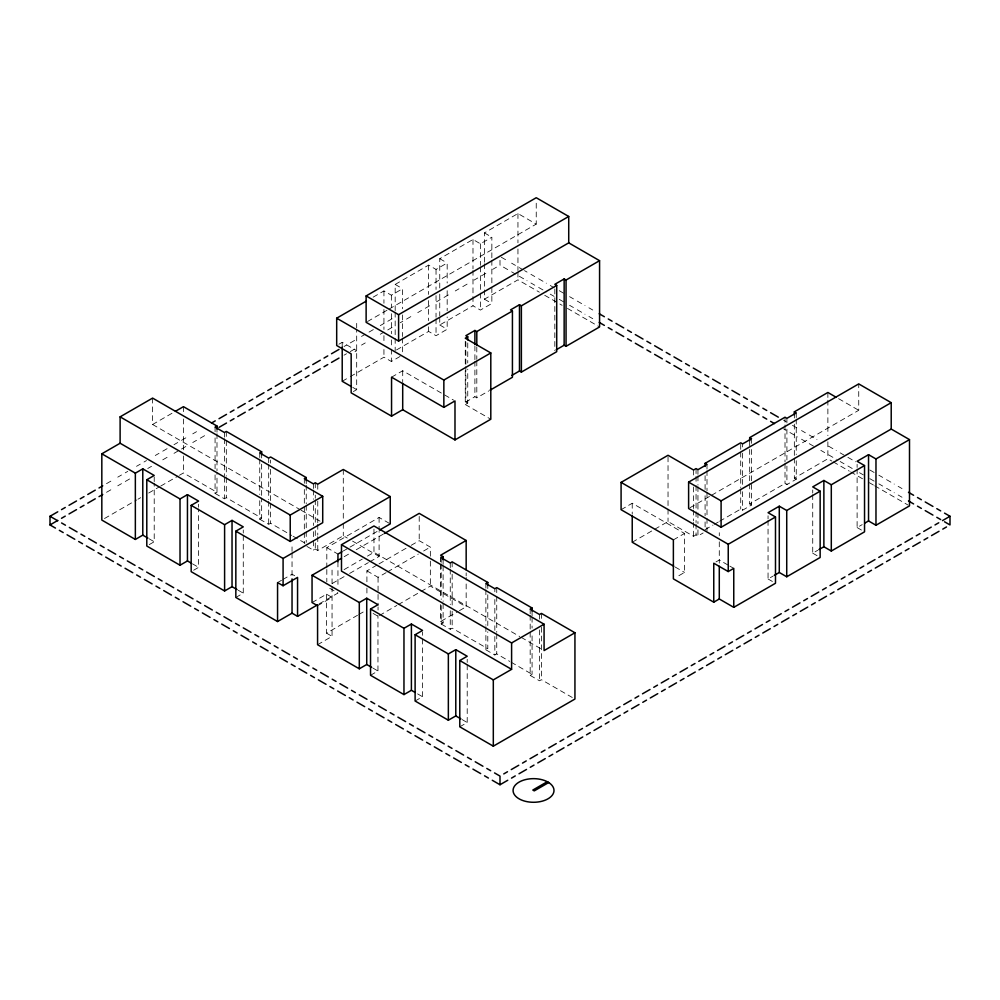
<?xml version="1.0" encoding="UTF-8"?>
<svg xmlns="http://www.w3.org/2000/svg" width="1000" height="1000" viewBox="0 0 1000 1000"><rect width="100%" height="100%" fill="white"/><g stroke="black" fill="none" stroke-linecap="round" stroke-linejoin="round"><path stroke-width="0.75" stroke-dasharray="5 3.75" d="M152.6 398.1L152.6 424.487L172.725 412.863M373.137 297.162L383.938 290.925L391.362 295.212L402.6 288.725L402.6 308.762M395.175 310.637L395.175 284.438L428.6 265.125L436.037 269.425L447.175 262.987L447.175 283.025M439.75 287.987L439.75 258.7L472.987 239.5L480.425 243.8L491.85 237.2L491.85 258.775M484.425 262.188L484.425 232.9L517.95 213.55L536.237 224.112L536.237 200.825M367.475 321.538L387.725 309.85M389.075 309.075L536.237 224.112M338.9 344.225L342.212 342.312L356.688 350.675L352.275 353.225M106.512 483.65L114.012 479.325M117.762 477.15L121.512 474.988M125.262 472.825L127.762 471.388M136.512 466.325L140.262 464.162M144.012 462L146.512 460.562M155.262 455.5L159.012 453.338M162.763 451.175L170.263 446.85M174.013 444.675L177.763 442.512M181.513 440.35L189.013 436.025M192.763 433.85L196.513 431.688M344.012 346.525L346.512 345.087M350.262 342.925L357.762 338.587M361.512 336.425L365.262 334.263M369.012 332.1L376.512 327.762M380.262 325.6L384.012 323.438M387.762 321.275L395.262 316.938M106.512 492.312L114.012 487.975M117.762 485.812L121.512 483.65M125.262 481.488L132.762 477.15M147.762 468.5L151.512 466.325M162.763 459.837L170.263 455.5M174.013 453.338L177.763 451.175M181.513 449.012L189.013 444.675M192.763 442.512L196.513 440.35M200.263 438.188L207.763 433.85M344.012 355.188L346.512 353.75M350.262 351.587L357.762 347.25M361.512 345.087L365.262 342.925M380.262 334.263L384.012 332.1M387.762 329.938L395.262 325.6M400.262 322.713L402.762 321.275M406.512 319.113L414.012 314.775M417.762 312.613L421.512 310.45M425.262 308.288L432.762 303.95M436.512 301.788L440.262 299.625M444.012 297.462L451.512 293.125M455.262 290.963L459.012 288.8M462.762 286.637L470.262 282.3M474.012 280.138L477.762 277.975M481.512 275.8L489.012 271.475M492.762 269.312L496.512 267.15M104.5 518.525L136.625 499.988M137.963 499.212L140.638 497.675M148.663 493.038L159.362 486.85M160.712 486.075L178.1 476.037M179.438 475.262L183.45 472.95L216.988 492.3L216.988 472.262M342.212 381.287L348.938 377.4M350.288 376.625L383.938 357.2L391.362 361.488L402.6 355M396.512 349.938L428.6 331.413L436.037 335.7L447.175 329.263L447.175 316.938M439.75 317.275L439.75 324.975L472.987 305.788L480.425 310.075L491.85 303.475L491.85 286.525M484.425 289.938L484.425 299.188L517.95 279.825L539.362 292.188M353.375 391.562L356.688 389.65L356.688 329.438M391.55 377.188L402.7 370.75L453.65 400.163M215.075 474.913L215.075 493.4L216.988 492.3M215.075 493.4L224.412 498.787L226.312 497.688L261.65 518.1L261.65 498.062M149.262 544.6L154.213 541.737L154.213 483.175M259.75 500.7L259.75 519.2L261.65 518.1M465.85 366.512L465.85 401.962L474.9 396.737L476.8 397.837L488.675 390.988M465.275 370.588L465.275 404.5L467.75 403.062L467.75 369.15M259.75 519.2L268.7 524.362L270.613 523.263L291.725 535.45M193.65 570.225L198.6 567.362L198.6 508.8M306.913 546.425L313.375 550.15L315.287 549.05L317.762 550.487L343.288 535.75L347.262 538.05M235.837 597.45L243.275 593.162L243.275 534.587M326.812 567.913L326.812 547.65L379.1 517.45L390.238 523.888M277.562 582.562L281.512 580.288M282.825 579.525L292.038 574.2L295.35 576.125M343.312 550.988L348.675 547.888M350.012 547.112L378.175 530.85M344.2 556.675L350.9 552.812M356.25 549.725L384.387 533.488M344.087 569.612L362.275 559.113M367.463 556.112L373.963 552.362L519.775 636.55M332.175 583.513L344.237 576.55M349.6 573.45L368.375 562.612M369.712 561.838L379.1 556.425L379.1 531.487M312.05 602.55L326.525 594.188L332.05 597.375L317.575 605.737M366.912 581.788L366.912 570.875L377.638 564.675M378.988 563.913L409.825 546.1M411.163 545.325L419.212 540.688L430.35 547.112L430.35 559.587M319.1 603.925L337.95 593.05L326.812 586.613M366.912 570.875L378.062 577.312L386.1 572.663M387.45 571.888L418.288 554.087M423.65 550.988L430.35 547.112M326.525 594.188L326.525 633.162L357.488 615.288M358.837 614.513L365.575 610.625M317.575 644.712L332.05 636.35L332.05 585.237M379.4 615.5L396.838 605.438M398.175 604.663L419.625 592.288M420.962 591.512L430.35 586.087L466.163 606.763L466.163 577.475M621.087 509.7L632.225 503.263L684.525 533.45L684.525 572.425L675.85 577.438M440.637 604.55L440.637 621.5L458.1 611.425M459.45 610.65L466.163 606.763M441.213 605.538L441.213 624.038L443.113 622.938L443.113 602.9M370.538 675.288L377.962 671L377.962 615.513M441.213 624.038L450.262 629.263L452.163 628.162L487.788 648.725L487.788 631.775M689.963 507.738L710.212 496.037M711.562 495.262L858.737 410.3L858.737 383.913M632.225 542.238L653.45 529.987M654.775 529.212L668.037 521.562L693.562 536.3L696.05 534.862L697.95 535.962L703.125 532.987M673.375 539.888L684.525 533.45M485.887 626.7L485.887 649.825L487.788 648.725M705.088 529.637L713.012 525.075M714.325 524.312L718.288 522.025M719.613 521.263L740.713 509.075L742.625 510.175L751.575 505.012L751.575 483.425M749.675 483.875L749.675 503.913L785.013 483.5L786.912 484.6L796.25 479.212L796.25 460.725M794.338 458.075L794.338 478.113L827.875 458.762L831.888 461.075M415.112 701.025L422.537 696.737L422.537 632M485.887 649.825L494.837 654.987L496.737 653.888L509.825 661.45M715.975 561.925L719.287 560.013L728.5 565.337M530.175 632.238L530.175 675.4L532.075 674.3L532.075 634.225M459.787 726.812L467.212 722.525L467.212 663.95M530.175 675.4L539.513 680.788L541.413 679.688L572.263 697.487M768.05 520.4L768.05 578.975L773.05 576.087M812.725 494.613L812.725 553.175L817.675 550.325M857.113 468.975L857.113 527.55L862.188 524.625M838.6 398.675L858.737 410.3M484.425 232.9L491.85 237.2M501.287 257.213L507.725 260.938M511.6 263.175L515.462 265.4M519.325 267.638L523.188 269.862M524.487 270.613L527.062 272.1M530.925 274.325L534.788 276.562M538.65 278.788L546.388 283.25M550.25 285.487L554.113 287.712M559.275 290.7L565.712 294.413M569.575 296.65L573.45 298.875M577.312 301.112L585.037 305.575M588.913 307.8L592.775 310.038M783.475 420.138L786.05 421.625M792.487 425.337L797.65 428.312M801.513 430.55L805.375 432.788M809.237 435.012L816.975 439.475M828.575 446.175L836.3 450.637M840.163 452.863L844.038 455.1M847.9 457.337L855.625 461.8M869.8 469.975L874.963 472.95M878.825 475.188L882.688 477.413M886.55 479.65L894.287 484.113M898.15 486.35L902.013 488.575M507.725 269.6L500 265.138L500 259.363M511.6 271.825L515.462 274.062M519.325 276.288L527.062 280.763M530.925 282.987L534.788 285.225M538.65 287.45L546.388 291.913M550.25 294.15L554.113 296.375M559.275 299.35L565.712 303.075M569.575 305.3L573.45 307.538M577.312 309.775L585.037 314.237M588.913 316.462L592.775 318.7M783.475 428.8L786.05 430.288M789.912 432.512L797.65 436.975M801.513 439.212L805.375 441.438M809.237 443.675L814.4 446.65M820.837 450.375L824.7 452.6M828.575 454.837L836.3 459.3M840.163 461.525L844.038 463.762M847.9 465.988L855.625 470.45M859.5 472.688L863.363 474.913M869.8 478.638L874.963 481.613M878.825 483.85L882.688 486.075M886.55 488.312L894.287 492.775M898.15 495L902.013 497.238M544.712 295.275L562.112 305.325M567.463 308.412L599.575 326.95M833.225 461.85L849.287 471.125M850.625 471.887L862.663 478.85M869.35 482.713L873.375 485.025M874.712 485.8L908.162 505.112M439.75 258.7L447.175 262.987M484.425 299.188L491.85 303.475M794.338 478.113L796.25 479.212M857.113 527.55L862.062 530.413M395.175 284.438L402.6 288.725M439.75 324.975L447.175 329.263M749.675 503.913L751.575 505.012M812.725 553.175L817.675 556.038M465.85 401.962L467.75 403.062M768.05 578.975L775.487 583.263M465.275 404.5L490.8 419.237M729.812 566.1L733.763 568.375M675.138 567.013L684.525 572.425M352.75 387.362L356.688 389.65M152.6 424.487L299.762 509.45M301.112 510.225L320.012 521.138M521.125 637.325L542.725 649.8M352.575 541.112L379.1 556.425M326.812 547.65L337.95 554.075M293.038 536.213L306.238 543.837M440.637 621.5L443.113 622.938M511.138 662.2L532.075 674.3M373.113 613.425L378.062 616.275M326.525 633.162L332.05 636.35M149.137 538.812L154.213 541.737M192.413 563.787L198.6 567.362M238.275 590.275L243.275 593.162M372.975 668.112L377.962 671M417.587 693.875L422.537 696.737M462.137 719.587L467.212 722.525M857.113 464.363L857.113 467.438M827.875 392.475L827.875 398.65M827.875 400.188L827.875 435.637M827.875 441.8L827.875 458.762M812.725 489.988L812.725 493.062M796.25 412.938L796.25 417.562M796.25 419.1L796.25 454.55M794.338 414.925L794.338 418M794.338 424.162L794.338 456.538M786.912 418.325L786.912 422.95M786.912 429.113L786.912 459.938M786.912 466.112L786.912 484.6M785.013 417.225L785.013 423.387M785.013 424.938L785.013 461.925M785.013 463.462L785.013 483.5M768.05 515.775L768.05 518.862M751.575 438.725L751.575 443.35M751.575 449.513L751.575 481.887M749.675 440.712L749.675 482.325M742.625 443.9L742.625 446.975M742.625 453.15L742.625 485.513M742.625 491.675L742.625 510.175M740.713 444.338L740.713 450.5M740.713 452.05L740.713 487.5M740.713 489.038L740.713 509.075M719.287 532.712L719.287 535.737M719.287 541.812L719.287 563.138M707 464.462L707 469.087M707 470.625L707 490.662M707 492.212L707 516.875M707 518.413L707 530.737M705.088 475.7L705.088 489.562M705.088 495.737L705.088 515.775M705.088 521.938L705.088 528.1M697.95 469.688L697.95 474.312M697.95 475.85L697.95 485.1M697.95 486.637L697.95 511.3M697.95 512.85L697.95 523.638M697.95 529.8L697.95 535.962M696.05 468.587L696.05 474.75M696.05 476.3L696.05 484M696.05 485.538L696.05 510.2M696.05 511.75L696.05 522.537M696.05 524.075L696.05 534.862M693.562 470.012L693.562 476.188M693.562 486.975L693.562 508.55M693.562 510.1L693.562 520.887M693.562 522.425L693.562 536.3M668.037 456.825L668.037 507.688M668.037 509.225L668.037 521.562M632.225 503.263L632.225 514.175M554.812 288.95L554.812 350.6M541.413 613.4L541.413 619.575M541.413 627.275L541.413 679.688M539.513 614.5L539.513 619.125M539.513 629.925L539.513 680.788M532.075 611.1L532.075 615.725M532.075 617.263L532.075 628.05M530.175 609.113L530.175 613.737M530.175 615.288L530.175 630.7M517.95 213.55L517.95 242.838M517.95 249L517.95 270.575M517.95 272.125L517.95 279.825M496.737 587.612L496.737 632.312M496.737 633.85L496.737 653.888M494.837 588.713L494.837 591.8M494.837 599.5L494.837 630.337M494.837 636.5L494.837 654.987M491.85 260.312L491.85 284.975M487.788 585.525L487.788 588.612M487.788 594.775L487.788 625.6M485.887 583.55L485.887 588.175M485.887 589.712L485.887 625.163M484.425 263.738L484.425 288.4M480.425 243.8L480.425 265.375M480.425 266.913L480.425 291.575M480.425 293.113L480.425 310.075M476.8 346.975L476.8 359.3M476.8 360.85L476.8 397.837M474.9 345.875L474.9 359.75M474.9 361.287L474.9 396.737M472.987 239.5L472.987 268.788M472.987 270.338L472.987 295M472.987 296.537L472.987 305.788M467.75 342.95L467.75 362.987M467.212 659.325L467.212 662.412M466.163 572.85L466.163 575.938M465.85 341.85L465.85 364.975M465.275 341.3L465.275 364.425M452.163 561.875L452.163 568.038M452.163 574.212L452.163 605.037M452.163 611.2L452.163 628.162M450.262 562.975L450.262 567.6M450.262 569.138L450.262 604.6M450.262 610.763L450.262 629.263M447.175 290.725L447.175 310.775M443.113 559.738L443.113 564.362M443.113 565.9L443.113 601.35M441.213 557.75L441.213 562.375M441.213 563.925L441.213 599.375M440.637 556.763L440.637 562.925M440.637 564.475L440.637 598.387M439.75 294.15L439.75 315.725M436.037 269.425L436.037 289.462M436.037 295.625L436.037 317.2M436.037 318.75L436.037 335.7M430.35 561.15L430.35 586.087M428.6 265.125L428.6 294.413M428.6 300.587L428.6 320.625M428.6 326.788L428.6 331.413M419.212 516.413L419.212 540.688M402.7 370.75L402.7 381.662M402.6 314.925L402.6 336.5M402.6 338.05L402.6 353.462M395.175 312.175L395.175 336.838M395.175 338.387L395.175 350.712M391.362 295.212L391.362 307.538M391.362 313.712L391.362 333.75M391.362 339.913L391.362 347.612M391.362 349.162L391.362 361.488M383.938 290.925L383.938 303.25M383.938 309.413L383.938 329.462M383.938 335.625L383.938 341.788M383.938 349.5L383.938 357.2M379.1 517.45L379.1 529.925M378.062 577.312L378.062 592.9M378.062 594.45L378.062 605.363M378.062 606.925L378.062 610.037M373.963 529.087L373.963 552.362M366.912 588.025L366.912 595.812M356.688 323.363L356.688 327.925M343.288 469.462L343.288 521.875M343.288 523.413L343.288 535.75M342.212 342.312L342.212 346.987M337.95 561.875L337.95 586.812M332.05 570.075L332.05 583.725M326.812 569.462L326.812 581.938M317.762 484.2L317.762 491.912M317.762 501.163L317.762 522.737M317.762 524.288L317.762 535.075M317.762 536.613L317.762 550.487M315.287 482.775L315.287 488.938M315.287 495.112L315.287 498.188M315.287 499.738L315.287 524.388M315.287 530.562L315.287 536.725M315.287 542.888L315.287 549.05M313.375 483.875L313.375 488.5M313.375 490.037L313.375 499.288M313.375 505.45L313.375 525.487M313.375 531.663L313.375 539.362M313.375 540.913L313.375 550.15M306.238 480.637L306.238 483.713M306.238 485.262L306.238 503.75M306.238 505.3L306.238 529.963M306.238 531.5L306.238 542.288M304.325 478.65L304.325 483.275M304.325 489.438L304.325 504.85M304.325 506.4L304.325 531.062M304.325 532.6L304.325 543.387M292.038 546.9L292.038 551.45M292.038 552.962L292.038 577.325M270.613 460.062L270.613 463.15M270.613 469.312L270.613 501.688M270.613 503.225L270.613 523.263M268.7 458.088L268.7 462.713M268.7 464.25L268.7 499.7M268.7 501.238L268.7 524.362M261.65 454.9L261.65 457.975M261.65 464.15L261.65 496.512M259.75 452.912L259.75 457.537M259.75 459.075L259.75 494.538M243.275 529.963L243.275 533.05M226.312 431.413L226.312 439.125M226.312 440.662L226.312 476.112M226.312 477.65L226.312 497.688M224.412 432.512L224.412 437.137M224.412 438.675L224.412 475.675M224.412 477.212L224.412 498.787M216.988 429.113L216.988 432.188M216.988 433.725L216.988 470.725M215.075 427.125L215.075 431.75M215.075 437.912L215.075 468.738M198.6 504.175L198.6 507.25M183.45 406.662L183.45 412.837M183.45 419L183.45 449.825M183.45 455.988L183.45 472.95M154.213 477L154.213 481.625"/><path stroke-width="1.5" d="M120.113 443.237L120.113 416.85L152.6 398.1L322.713 496.312L322.713 522.7L290.225 541.45L120.113 443.237L101.825 453.8L101.825 520.075L135.35 539.438L142.787 535.138L147.863 538.075M366.125 295.938L536.237 197.725L568.725 216.475L568.725 242.862L398.6 341.075L366.125 322.325L366.125 295.938L398.6 314.688L568.725 216.475M175.4 411.312L183.45 406.662L216.988 426.025L216.988 429.113M467.75 339.862L467.75 336.788L465.275 338.212L490.8 352.95L490.8 419.237L454.988 439.913L402.7 409.725L391.55 416.15L351.163 392.837L351.163 353.862L336.688 345.513L336.688 318.2L366.388 301.05M55.462 528.088L50 524.938L50 516.275L57.763 511.8M61.513 509.625L65.263 507.463M69.013 505.3L76.513 500.975M80.262 498.8L84.012 496.637M87.762 494.475L95.262 490.15M99.012 487.975L102.762 485.812M211.513 423.025L215.263 420.863M219.013 418.7L226.513 414.375M230.263 412.2L234.013 410.037M237.763 407.875L245.263 403.537M249.013 401.375L252.763 399.212M256.512 397.05L264.012 392.713M267.762 390.55L271.512 388.387M275.262 386.225L282.762 381.887M286.512 379.725L290.262 377.562M294.012 375.4L301.512 371.062M305.262 368.9L309.012 366.737M312.762 364.575L320.262 360.238M324.012 358.075L327.762 355.913M331.512 353.75L339.012 349.412M101.825 453.8L135.35 473.15L142.787 468.862L154.213 475.462L146.788 479.75L146.788 546.025L180.025 565.225L187.45 560.938L191.175 563.075M216.988 426.025L215.075 427.125L224.412 432.512L226.312 431.413L261.65 451.812L261.65 454.9M50 524.938L57.763 520.45M61.513 518.288L65.263 516.125M69.013 513.962L76.513 509.625M80.262 507.463L84.012 505.3M87.762 503.137L95.262 498.8M99.012 496.637L102.762 494.475M219.013 427.362L226.513 423.025M230.263 420.863L234.013 418.7M237.763 416.538L245.263 412.2M249.013 410.037L252.763 407.875M256.512 405.712L264.012 401.375M267.762 399.212L271.512 397.05M275.262 394.888L282.762 390.55M286.512 388.387L290.262 386.225M294.012 384.062L301.512 379.725M305.262 377.562L309.012 375.4M312.762 373.237L320.262 368.9M324.012 366.737L327.762 364.575M331.512 362.413L339.012 358.075M146.788 479.75L180.025 498.95L187.45 494.65L198.6 501.087L191.175 505.375L191.175 571.663L224.6 590.962L232.037 586.675L237.025 589.55M261.65 451.812L259.75 452.912L268.7 458.088L270.613 456.987L306.238 477.55L306.238 480.637M490 390.225L512.425 377.275L512.425 311L476.8 331.562L474.9 330.462L465.85 335.688L467.75 336.788M511.8 375.438L519.475 371L521.375 372.1L556.712 351.7L556.712 285.425L521.375 305.825L519.475 304.725L510.525 309.9L512.425 311M556.15 349.837L564.15 345.213L566.05 346.312L599.575 326.95L599.575 260.675L566.05 280.038L564.15 278.938L554.812 284.325L556.712 285.425M336.688 318.2L443.85 380.062L490.8 352.95M191.175 505.375L224.6 524.675L232.037 520.388L243.275 526.875L235.837 531.175L235.837 597.45L277.562 621.538L292.038 613.175L297.562 616.362L317.762 604.712M306.238 477.55L304.325 478.65L313.375 483.875L315.287 482.775L317.762 484.2L343.288 469.462L390.238 496.575L390.238 523.888L379.513 530.075M391.55 416.15L391.55 377.188L443.85 407.375L454.988 400.938L454.988 439.913M120.113 416.85L290.225 515.062L322.713 496.312M235.837 531.175L283.087 558.45L390.238 496.575M341.488 544.725L511.6 642.95L511.6 669.338L341.488 571.112L341.488 544.725L373.963 525.975L544.075 624.2L544.075 650.575L574.938 632.762L574.938 699.038L493.312 746.175L459.787 726.812L459.787 660.537L467.212 656.25L455.788 649.65L448.35 653.938L415.112 634.738L415.112 701.025L448.35 720.212L455.788 715.925L460.863 718.863M277.562 621.538L277.562 582.562L283.087 585.75L297.562 577.4L297.562 616.362M341.975 551.75L337.95 554.075L337.95 561.875M371.725 667.387L366.725 664.513L359.3 668.8L317.575 644.712L317.575 605.737L312.05 602.55L312.05 575.237L341.525 558.225M384.387 533.488L419.212 513.375L466.163 540.487L466.163 569.775M466.163 540.487L440.637 555.225L443.113 556.65L443.113 559.738M312.05 575.237L359.3 602.513L366.725 598.225L377.962 604.712L370.538 609L370.538 675.288L403.963 694.587L411.4 690.3L415.112 692.438M443.113 556.65L441.213 557.75L450.262 562.975L452.163 561.875L487.788 582.45L487.788 585.525M774.3 575.363L779.287 572.487L786.725 576.775L820.15 557.475L820.15 491.188L786.725 510.487L779.287 506.2L768.05 512.688L775.487 516.975L775.487 583.263L733.763 607.35L719.287 598.987L713.763 602.175L673.375 578.862L673.375 539.888L621.087 509.7L621.087 482.388L668.037 455.275L693.562 470.012L696.05 468.587L697.95 469.688L707 464.462L705.088 463.363L705.088 466.45M370.538 609L403.963 628.312L411.4 624.025L422.537 630.45L415.112 634.738M487.788 582.45L485.887 583.55L494.837 588.713L496.737 587.612L532.075 608.013L532.075 611.1M705.088 463.363L740.713 442.8L742.625 443.9L751.575 438.725L749.675 437.625L749.675 440.712M749.675 437.625L785.013 417.225L786.912 418.325L796.25 412.938L794.338 411.838L794.338 414.925M794.338 411.838L827.875 392.475L835.925 397.125M688.612 482.125L858.737 383.913L891.213 402.663L891.213 429.05L721.1 527.263L688.612 508.512L688.612 482.125L721.1 500.875L891.213 402.663M532.075 608.013L530.175 609.113L539.513 614.5L541.413 613.4L574.938 632.762M511.6 642.95L544.075 624.2M818.913 549.6L823.875 546.75L831.3 551.038L864.538 531.838L864.538 465.562L831.3 484.75L823.875 480.462L812.725 486.9L820.15 491.188M864.737 523.15L868.538 520.95L875.975 525.25L909.5 505.887L909.5 439.613L875.975 458.963L868.538 454.675L857.113 461.275L864.538 465.562M459.787 660.537L493.312 679.887L511.6 669.338M621.087 482.388L728.238 544.263L775.487 516.975M713.763 602.175L713.763 563.212L728.238 571.562L733.763 568.375L733.763 607.35M503.75 773.925L507.5 771.75M511.25 769.587L518.75 765.263M522.5 763.1L526.25 760.925M530 758.763L537.5 754.438M541.25 752.262L545 750.1M548.75 747.938L556.25 743.612M560 741.438L563.75 739.275M567.5 737.113L575 732.788M578.75 730.612L582.5 728.45M586.25 726.287L593.75 721.963M597.5 719.788L601.25 717.625M605 715.462L612.5 711.137M616.25 708.962L620 706.8M623.75 704.638L631.25 700.312M635 698.138L638.75 695.975M642.5 693.812L650 689.488M653.75 687.312L657.5 685.15M661.25 682.987L668.75 678.662M672.5 676.488L676.25 674.325M680 672.163L687.5 667.837M691.25 665.662L695 663.5M698.75 661.338L706.25 657.013M710 654.837L713.75 652.675M717.5 650.512L725 646.188M728.75 644.013L732.5 641.85M736.25 639.688L743.75 635.363M747.5 633.188L751.25 631.025M755 628.862L762.5 624.525M766.25 622.362L770 620.2M773.75 618.038L781.25 613.7M785 611.538L788.75 609.375M792.5 607.212L800 602.875M803.75 600.712L807.5 598.55M811.25 596.388L818.75 592.05M822.5 589.888L826.25 587.725M830 585.562L837.5 581.225M841.25 579.062L845 576.9M848.75 574.738L856.25 570.4M860 568.237L863.75 566.075M867.5 563.913L875 559.575M878.75 557.413L882.5 555.25M886.25 553.088L893.75 548.75M897.5 546.587L901.25 544.425M905 542.263L912.5 537.925M916.25 535.763L920 533.6M923.75 531.438L931.25 527.1M935 524.938L938.75 522.775M942.5 520.612L950 516.275L950 524.938L944.538 521.788M492.275 780.275L500 784.75L507.762 780.263M511.512 778.1L515.262 775.925M519.012 773.763L526.512 769.438M530.262 767.275L534.012 765.1M537.762 762.938L545.262 758.612M549.012 756.45L552.762 754.275M556.512 752.113L564.012 747.788M567.762 745.625L571.512 743.45M575.262 741.287L582.762 736.963M586.512 734.8L590.262 732.625M594.012 730.462L601.512 726.137M605.262 723.975L609.012 721.8M612.762 719.638L620.262 715.312M624.012 713.15L627.762 710.975M631.512 708.812L639.012 704.488M642.763 702.325L646.513 700.15M650.263 697.987L657.763 693.662M661.513 691.5L665.263 689.325M669.013 687.163L676.513 682.837M680.263 680.675L684.013 678.5M687.763 676.338L695.263 672.013M699.013 669.85L702.763 667.675M706.513 665.512L714.013 661.188M717.763 659.025L721.513 656.85M725.263 654.688L732.763 650.362M736.513 648.188L740.263 646.025M744.013 643.863L751.513 639.538M755.263 637.362L759.013 635.2M762.763 633.038L770.263 628.713M774.013 626.538L777.763 624.375M781.513 622.212L789.013 617.888M792.763 615.712L796.513 613.55M800.263 611.388L807.763 607.062M811.513 604.888L815.263 602.725M819.013 600.562L826.513 596.237M830.263 594.062L834.013 591.9M837.763 589.738L845.263 585.413M849.013 583.237L852.763 581.075M856.513 578.913L864.013 574.587M867.763 572.413L871.513 570.25M875.263 568.088L882.763 563.763M886.513 561.587L890.263 559.425M894.013 557.263L901.513 552.938M905.263 550.763L909.013 548.6M912.763 546.438L920.263 542.112M924.013 539.938L927.763 537.775M931.513 535.612L939.013 531.287M942.763 529.113L946.513 526.95M547.225 781.725L532.812 790.05L534.25 790.888L548.675 782.562M568.725 242.862L599.575 260.675M891.213 429.05L909.5 439.613M599.212 313.75L604.375 316.725M608.237 318.962L612.1 321.2M615.962 323.425L623.7 327.887M627.562 330.125L631.425 332.35M635.3 334.588L643.025 339.05M646.888 341.275L650.75 343.512M654.625 345.75L662.35 350.213M666.213 352.438L670.088 354.675M673.95 356.9L681.675 361.362M685.55 363.6L689.412 365.825M693.275 368.062L701.012 372.525M704.875 374.762L708.737 376.987M712.6 379.225L720.337 383.688M724.2 385.913L728.062 388.15M731.938 390.375L739.663 394.837M743.525 397.075L747.4 399.3M751.263 401.538L758.988 406M762.862 408.237L766.725 410.462M770.588 412.7L778.325 417.163M908.462 492.3L913.612 495.275M917.475 497.5L921.35 499.738M925.212 501.962L932.938 506.425M936.8 508.663L940.675 510.887M944.538 513.125L950 516.275M599.212 322.413L604.375 325.387M608.237 327.625L612.1 329.85M615.962 332.088L623.7 336.55M627.562 338.787L631.425 341.012M635.3 343.25L643.025 347.713M646.888 349.938L650.75 352.175M654.625 354.4L662.35 358.862M666.213 361.1L670.088 363.325M673.95 365.562L681.675 370.025M685.55 372.262L689.412 374.487M693.275 376.725L701.012 381.188M704.875 383.413L708.737 385.65M712.6 387.875L720.337 392.35M724.2 394.575L728.062 396.812M731.938 399.038L739.663 403.5M743.525 405.737L747.4 407.962M751.263 410.2L758.988 414.663M762.862 416.887L766.725 419.125M770.588 421.362L774.45 423.587M908.462 500.95L913.612 503.938M917.475 506.163L921.35 508.4M925.212 510.625L932.938 515.087M936.8 517.325L940.675 519.55M673.787 566.237L632.225 542.238L632.225 515.737M351.425 386.613L342.212 381.287L342.212 346.987M50 516.275L57.725 520.737M61.6 522.975L65.462 525.2M69.325 527.438L77.062 531.9M80.925 534.138L84.787 536.362M88.65 538.6L96.388 543.062M100.25 545.288L104.113 547.525M107.987 549.75L115.712 554.212M119.575 556.45L123.45 558.688M127.312 560.913L135.037 565.375M138.912 567.612L142.775 569.837M146.637 572.075L154.375 576.538M158.238 578.763L162.1 581M165.963 583.237L173.7 587.7M177.562 589.925L181.425 592.163M185.3 594.388L193.025 598.85M196.887 601.087L200.75 603.312M204.625 605.55L212.35 610.013M216.213 612.25L220.087 614.475M223.95 616.712L231.675 621.175M235.55 623.4L239.412 625.638M243.275 627.863L251.012 632.325M254.875 634.562L258.738 636.788M262.6 639.025L270.338 643.487M274.2 645.725L278.062 647.95M281.938 650.188L289.662 654.65M293.525 656.875L297.4 659.112M301.262 661.338L308.988 665.8M312.863 668.037L316.725 670.275M320.588 672.5L328.325 676.963M332.188 679.2L336.05 681.425M339.913 683.662L347.65 688.125M351.512 690.35L355.375 692.588M359.237 694.825L366.975 699.287M370.838 701.513L374.7 703.75M378.575 705.975L386.3 710.438M390.163 712.675L394.038 714.9M397.9 717.138L405.625 721.6M409.5 723.838L413.363 726.062M417.225 728.3L424.963 732.763M428.825 734.987L432.688 737.225M436.55 739.45L444.288 743.913M448.15 746.15L452.013 748.375M455.887 750.612L463.612 755.075M467.475 757.312L471.35 759.538M475.213 761.775L482.938 766.237M486.8 768.462L490.675 770.7M494.538 772.925L500 776.087L500 784.75M59.325 530.325L63.2 532.562M67.062 534.788L74.787 539.25M78.65 541.487L82.525 543.713M86.388 545.95L94.113 550.413M97.987 552.638L101.85 554.875M105.712 557.1L113.45 561.575M117.312 563.8L121.175 566.038M125.037 568.263L132.775 572.725M136.637 574.963L140.5 577.188M144.375 579.425L152.1 583.888M155.963 586.112L159.838 588.35M163.7 590.588L171.425 595.05M175.3 597.275L179.163 599.513M183.025 601.737L190.763 606.2M194.625 608.438L198.487 610.662M202.35 612.9L210.087 617.362M213.95 619.6L217.812 621.825M221.675 624.062L229.412 628.525M233.275 630.75L237.138 632.987M241.012 635.212L248.738 639.675M252.6 641.912L256.475 644.15M260.338 646.375L268.062 650.837M271.938 653.075L275.8 655.3M279.662 657.537L287.4 662M291.262 664.225L295.125 666.462M298.988 668.688L306.725 673.162M310.587 675.387L314.45 677.625M318.325 679.85L326.05 684.312M329.913 686.55L333.787 688.775M337.65 691.012L345.375 695.475M349.25 697.7L353.113 699.938M356.975 702.175L364.7 706.637M368.575 708.863L372.438 711.1M376.3 713.325L384.038 717.788M387.9 720.025L391.763 722.25M395.625 724.488L403.363 728.95M407.225 731.188L411.087 733.413M414.963 735.65L422.688 740.113M426.55 742.337L430.425 744.575M434.288 746.8L442.013 751.263M445.887 753.5L449.75 755.738M453.612 757.962L461.35 762.425M465.213 764.663L469.075 766.888M472.938 769.125L480.675 773.587M484.538 775.812L488.4 778.05M875.975 458.963L875.975 525.25M868.538 454.675L868.538 520.95M831.3 484.75L831.3 551.038M823.875 480.462L823.875 546.75M786.725 510.487L786.725 576.775M779.287 506.2L779.287 572.487M728.238 544.263L728.238 571.562M721.1 500.875L721.1 527.263M719.287 566.25L719.287 598.987M566.05 280.038L566.05 346.312M564.15 278.938L564.15 345.213M521.375 305.825L521.375 372.1M519.475 304.725L519.475 371M493.312 679.887L493.312 746.175M476.8 331.562L476.8 345.438M474.9 330.462L474.9 344.338M455.788 649.65L455.788 715.925M448.35 653.938L448.35 720.212M443.85 380.062L443.85 407.375M411.4 624.025L411.4 690.3M403.963 628.312L403.963 694.587M402.7 383.212L402.7 409.725M398.6 314.688L398.6 341.075M366.725 598.225L366.725 664.513M359.3 602.513L359.3 668.8M292.038 578.888L292.038 613.175M290.225 515.062L290.225 541.45M283.087 558.45L283.087 585.75M232.037 520.388L232.037 586.675M224.6 524.675L224.6 590.962M187.45 494.65L187.45 560.938M180.025 498.95L180.025 565.225M142.787 468.862L142.787 535.138M135.35 473.15L135.35 539.438M548 782.113L545.988 781.1A20.45 11.812 0 0 0 513.562 787.913A20.45 11.812 0 0 0 537.962 802A20.45 11.812 0 0 0 549.763 783.275L548 782.113"/></g></svg>
